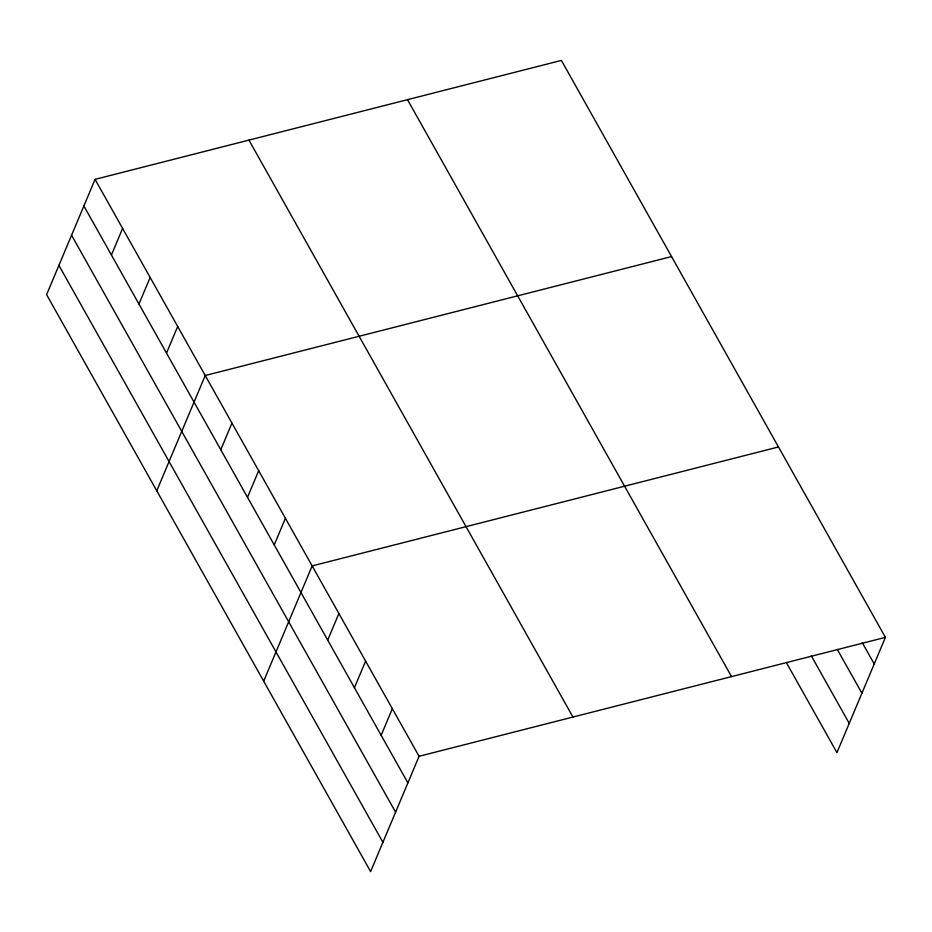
<?xml version="1.0" encoding="UTF-8"?>
<svg xmlns="http://www.w3.org/2000/svg" width="932" height="932" viewBox="0 0 932 932"><rect width="100%" height="100%" fill="white"/><g stroke="black" fill="none" stroke-linecap="round" stroke-linejoin="round"><path stroke-width="1.4" d="M95.064 179.363L46.6 294.64L370.61 871.583L419.074 756.295L95.064 179.363L561.39 60.417L885.4 637.36L836.936 752.637L786.293 662.454M111.421 255.007L122.605 228.398M138.961 304.053L150.145 277.433M166.502 353.088L177.686 326.48M156.762 490.803L205.226 375.514L671.553 256.58M220.768 449.725L231.952 423.116M247.504 497.327L258.688 470.707M274.229 544.929L285.413 518.308M263.686 681.187L312.15 565.91L778.476 446.964M327.691 640.121L338.875 613.501M354.428 687.711L365.612 661.103M381.153 735.313L392.337 708.693M419.074 756.295L885.4 637.36M862.251 642.672L874.216 663.968M837.286 649.394L861.914 693.233M811.248 655.744L849.238 723.383M407.505 99.666L731.515 676.609M248.949 140.103L572.959 717.046M83.88 205.972L407.89 782.915M71.578 235.237L395.587 812.168M58.902 265.387L382.912 842.318"/></g></svg>
